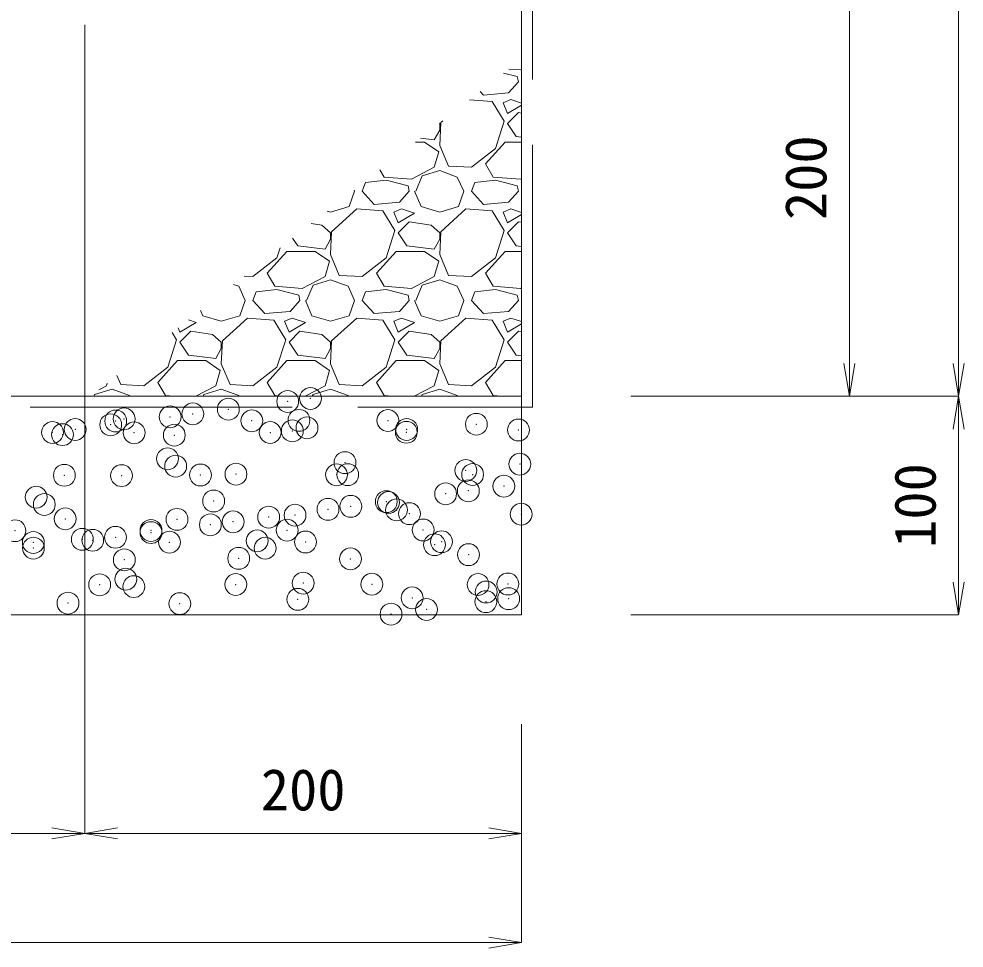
# Model space of a CAD drawing. Units: millimetres at full size, sheet at 1:20. Extents: x 0 to 23340, y -4498 to 8520.
# Drawn here: x 1257.4 to 1690, y 3703.7 to 4128.9 of the extents above; entities that cross this region are included whole.
import ezdxf
from ezdxf.enums import TextEntityAlignment as Align

# ---------------------------------------------------------------- set-up
doc = ezdxf.new("R2010")
doc.units = ezdxf.units.MM
doc.header["$LTSCALE"] = 20
doc.header["$PDMODE"] = 32
doc.header["$PDSIZE"] = 10
doc.linetypes.add('DASHED', pattern=[7.5, 6, -1.5])
for name, color, linetype, lineweight in [('KIJUN', 5, 'Continuous', 5), ('SUNPO', 3, 'Continuous', 13), ('TITLE', 7, 'Continuous', 13), ('ﾊｯﾁﾝｸﾞ', 7, 'Continuous', 5)]:
    doc.layers.add(name, color=color, linetype=linetype, lineweight=lineweight)
doc.styles.add('ＭＳ ゴシック', font='')
doc.styles.get('ＭＳ ゴシック').set_extended_font_data('MS Gothic')

# ---------------------------------------------------------------- blocks, each defined once
blk = doc.blocks.new('open_arrow')
at = {"color": 0, "linetype": 'Continuous', "lineweight": -2}
blk.add_lwpolyline([(7.5, 1.25), (0, 0), (7.5, -1.25)], dxfattribs=at)

msp = doc.modelspace()

# ---------------------------------------------------------------- linework, layer by layer
at = {"layer": 'KIJUN', "color": 7, "linetype": 'DASHED', "lineweight": 13}
msp.add_lwpolyline([(867.48, 4561.2), (662.48, 4561.2), (662.48, 3951.2), (1492.48, 3951.2), (1492.48, 4561.2), (1287.48, 4561.2)], dxfattribs=at)
at = {"layer": 'KIJUN', "color": 7, "lineweight": 13}
for points in [[(1287.48, 4556.2), (1287.48, 4176.2), (1267.48, 4156.2), (887.48, 4156.2), (867.48, 4176.2), (867.48, 4556.2), (667.48, 4556.2), (667.48, 3956.2), (1487.48, 3956.2), (1487.48, 4556.2)], [(1487.48, 3956.2), (667.48, 3956.2), (667.48, 3856.2), (1487.48, 3856.2)]]:
    msp.add_lwpolyline(points, close=True, dxfattribs=at)
at = {"layer": 'SUNPO'}
for p, q in [((1687.48, 3956.2), (1687.48, 4726.2)), ((1637.48, 4156.2), (1637.48, 3956.2)), ((1287.48, 4126.2), (1287.48, 3756.2)), ((1287.48, 4126.2), (1287.48, 3756.2)), ((1537.48, 3956.2), (1637.48, 3956.2)), ((1537.48, 3956.2), (1687.48, 3956.2)), ((1537.48, 3956.2), (1687.48, 3956.2)), ((1687.48, 3856.2), (1687.48, 3956.2)), ((1537.48, 3856.2), (1687.48, 3856.2)), ((1487.48, 3806.2), (1487.48, 3756.2)), ((1487.48, 3806.2), (1487.48, 3706.2)), ((867.48, 3756.2), (1287.48, 3756.2)), ((1287.48, 3756.2), (1487.48, 3756.2)), ((667.48, 3706.2), (1487.48, 3706.2))]:
    msp.add_line(p, q, dxfattribs=at)
at = {"layer": 'TITLE'}
for p in [(1380.41, 3953.83), (1390.82, 3955.2), (1353.24, 3950.25), (1301.68, 3944.86), (1305.52, 3945.83), (1326.57, 3946.74), (1336.98, 3948.11), (1363.96, 3944.97), (1385.55, 3945.15), (1426.25, 3945.09), (1283.15, 3941.02), (1299.4, 3943.16), (1389.23, 3941.77), (1434.86, 3941.01), (1466.76, 3943.38), (1486.02, 3940.76), (1272.73, 3939.65), (1277.33, 3938.64), (1310.11, 3939.49), (1328.49, 3938.39), (1372.4, 3939.6), (1382.51, 3940.34), (1434.68, 3939.71), (1325.42, 3927.59), (1329.11, 3924.21), (1406.63, 3925.82), (1486.66, 3925.14), (1278.19, 3920.03), (1304.37, 3919.89), (1340.48, 3920.15), (1356.72, 3920.55), (1402.76, 3920.26), (1407.88, 3920.31), (1461.9, 3922.25), (1465.04, 3920.37), (1479.35, 3915.07), (1452.68, 3911.56), (1463.09, 3912.93), (1265.3, 3910.04), (1268.99, 3906.66), (1346.51, 3908.27), (1409.26, 3905.84), (1425.52, 3907.98), (1426.54, 3907.58), (1383.77, 3901.8), (1398.85, 3904.47), (1430.23, 3904.2), (1436.12, 3902.47), (1487.28, 3902.22), (1278.59, 3900.1), (1329.75, 3899.86), (1345.01, 3897.39), (1355.42, 3898.76), (1371.68, 3900.9), (1255.55, 3894.67), (1317.83, 3894.78), (1317.84, 3893.81), (1380.12, 3894.89), (1442.4, 3895.01), (1263.98, 3889.29), (1286.39, 3890.72), (1291.17, 3890.3), (1301.59, 3891.67), (1326.27, 3889.41), (1366.42, 3890.03), (1388.55, 3889.52), (1450.83, 3889.63), (1264.01, 3886.72), (1370.1, 3886.65), (1447.63, 3888.26), (1305.63, 3881.35), (1357.98, 3882.02), (1409.14, 3881.77), (1463.16, 3883.72), (1306.29, 3872.48), (1294.35, 3869.95), (1309.98, 3869.1), (1356.63, 3870.06), (1387.5, 3870.71), (1418.91, 3870.18), (1467.53, 3870.02), (1481.19, 3870.29), (1385.03, 3863.27), (1437.38, 3863.93), (1471.22, 3866.64), (1481.53, 3863.58), (1279.85, 3861.56), (1331.01, 3861.32), (1443.96, 3858.63), (1471.12, 3862.2), (1427.7, 3856.49)]:
    msp.add_point(p, dxfattribs=at)
at = {"layer": 'ﾊｯﾁﾝｸﾞ'}
for p, q in [((1487, 4105.5), (1481.58, 4105.93)), ((1487.48, 4105.75), (1487, 4105.5)), ((1485.5, 4102.5), (1479.21, 4104.07)), ((1486, 4100), (1485.5, 4102.5)), ((1486, 4100), (1481.5, 4095)), ((1470, 4094), (1468.47, 4095.67)), ((1481.5, 4095), (1470, 4094)), ((1474, 4091), (1463.6, 4091.87)), ((1479.5, 4082), (1474, 4091)), ((1482.5, 4092), (1479, 4090.5)), ((1479, 4090.5), (1481, 4085.5)), ((1481, 4085.5), (1487.48, 4089.39)), ((1487.48, 4090.34), (1482.5, 4092)), ((1486, 4086), (1481, 4081)), ((1487.48, 4085.78), (1486, 4086)), ((1450, 4081), (1449.87, 4081.12)), ((1450.5, 4081.5), (1450, 4071)), ((1450, 4078), (1450, 4081)), ((1451.37, 4082.29), (1450.5, 4081.5)), ((1475.5, 4069.5), (1479.5, 4082)), ((1481, 4081), (1485, 4075)), ((1447.5, 4073.5), (1450, 4078)), ((1438.85, 4072.5), (1443, 4072.5)), ((1441.11, 4074.27), (1447.5, 4073.5)), ((1443, 4072.5), (1449.5, 4068)), ((1450, 4071), (1454, 4061.5)), ((1471, 4062.5), (1480, 4072.5)), ((1480, 4072.5), (1487.48, 4072.5)), ((1485, 4075), (1487.48, 4074.7)), ((1449.5, 4068), (1447.5, 4061)), ((1464.5, 4061), (1475.5, 4069.5)), ((1474.5, 4056.5), (1471, 4062.5)), ((1424.5, 4056.5), (1422.59, 4059.78)), ((1447.5, 4061), (1437, 4055.5)), ((1442, 4057), (1450, 4059.5)), ((1450, 4059.5), (1458, 4056.5)), ((1454, 4061.5), (1464.5, 4061)), ((1414.5, 4050), (1416, 4054)), ((1425.5, 4055), (1416, 4054)), ((1437, 4055.5), (1424.5, 4056.5)), ((1435.5, 4052.5), (1425.5, 4055)), ((1439, 4050), (1442, 4057)), ((1458, 4056.5), (1461, 4050)), ((1464.5, 4050), (1466, 4054)), ((1475.5, 4055), (1466, 4054)), ((1487, 4055.5), (1474.5, 4056.5)), ((1485.5, 4052.5), (1475.5, 4055)), ((1487.48, 4055.75), (1487, 4055.5)), ((1408.5, 4043), (1411, 4050)), ((1410.76, 4050.52), (1411, 4050)), ((1420, 4044), (1414.5, 4050)), ((1436, 4050), (1431.5, 4045)), ((1436, 4050), (1435.5, 4052.5)), ((1438.5, 4050), (1441.5, 4043)), ((1458.5, 4043), (1461, 4050)), ((1470, 4044), (1464.5, 4050)), ((1486, 4050), (1481.5, 4045)), ((1486, 4050), (1485.5, 4052.5)), ((1431.5, 4045), (1420, 4044)), ((1481.5, 4045), (1470, 4044)), ((1398.51, 4040.94), (1400, 4040.5)), ((1400, 4040.5), (1408.5, 4043)), ((1412, 4042), (1400.5, 4031.5)), ((1424, 4041), (1412, 4042)), ((1429.5, 4032), (1424, 4041)), ((1432.5, 4042), (1429, 4040.5)), ((1438.5, 4040), (1432.5, 4042)), ((1441.5, 4043), (1450, 4040.5)), ((1450, 4040.5), (1458.5, 4043)), ((1462, 4042), (1450.5, 4031.5)), ((1474, 4041), (1462, 4042)), ((1479.5, 4032), (1474, 4041)), ((1482.5, 4042), (1479, 4040.5)), ((1487.48, 4040.34), (1482.5, 4042)), ((1429, 4040.5), (1431, 4035.5)), ((1431, 4035.5), (1438.5, 4040)), ((1479, 4040.5), (1481, 4035.5)), ((1481, 4035.5), (1487.48, 4039.39)), ((1396, 4034.5), (1391.2, 4035.22)), ((1400, 4031), (1396, 4034.5)), ((1425.5, 4019.5), (1429.5, 4032)), ((1436, 4036), (1431, 4031)), ((1446, 4034.5), (1436, 4036)), ((1450, 4031), (1446, 4034.5)), ((1475.5, 4019.5), (1479.5, 4032)), ((1486, 4036), (1481, 4031)), ((1487.48, 4035.78), (1486, 4036)), ((1382.65, 4028.53), (1385, 4025)), ((1397.5, 4023.5), (1400, 4028)), ((1400.5, 4031.5), (1400, 4021)), ((1400, 4028), (1400, 4031)), ((1431, 4031), (1435, 4025)), ((1447.5, 4023.5), (1450, 4028)), ((1450.5, 4031.5), (1450, 4021)), ((1450, 4028), (1450, 4031)), ((1481, 4031), (1485, 4025)), ((1375.5, 4019.5), (1376.96, 4024.08)), ((1385, 4025), (1397.5, 4023.5)), ((1435, 4025), (1447.5, 4023.5)), ((1485, 4025), (1487.48, 4024.7)), ((1364.5, 4011), (1375.5, 4019.5)), ((1371, 4012.5), (1380, 4022.5)), ((1380, 4022.5), (1393, 4022.5)), ((1393, 4022.5), (1399.5, 4018)), ((1400, 4021), (1404, 4011.5)), ((1414.5, 4011), (1425.5, 4019.5)), ((1421, 4012.5), (1430, 4022.5)), ((1430, 4022.5), (1443, 4022.5)), ((1443, 4022.5), (1449.5, 4018)), ((1450, 4021), (1454, 4011.5)), ((1464.5, 4011), (1475.5, 4019.5)), ((1471, 4012.5), (1480, 4022.5)), ((1480, 4022.5), (1487.48, 4022.5)), ((1399.5, 4018), (1397.5, 4011)), ((1449.5, 4018), (1447.5, 4011)), ((1360.49, 4011.19), (1364.5, 4011)), ((1374.5, 4006.5), (1371, 4012.5)), ((1397.5, 4011), (1387, 4005.5)), ((1404, 4011.5), (1414.5, 4011)), ((1424.5, 4006.5), (1421, 4012.5)), ((1447.5, 4011), (1437, 4005.5)), ((1454, 4011.5), (1464.5, 4011)), ((1474.5, 4006.5), (1471, 4012.5)), ((1355.63, 4007.39), (1358, 4006.5)), ((1358, 4006.5), (1361, 4000)), ((1387, 4005.5), (1374.5, 4006.5)), ((1389, 4000), (1392, 4007)), ((1392, 4007), (1400, 4009.5)), ((1400, 4009.5), (1408, 4006.5)), ((1408, 4006.5), (1411, 4000)), ((1437, 4005.5), (1424.5, 4006.5)), ((1439, 4000), (1442, 4007)), ((1442, 4007), (1450, 4009.5)), ((1450, 4009.5), (1458, 4006.5)), ((1458, 4006.5), (1461, 4000)), ((1487, 4005.5), (1474.5, 4006.5)), ((1364.5, 4000), (1366, 4004)), ((1375.5, 4005), (1366, 4004)), ((1385.5, 4002.5), (1375.5, 4005)), ((1386, 4000), (1385.5, 4002.5)), ((1414.5, 4000), (1416, 4004)), ((1425.5, 4005), (1416, 4004)), ((1435.5, 4002.5), (1425.5, 4005)), ((1436, 4000), (1435.5, 4002.5)), ((1464.5, 4000), (1466, 4004)), ((1475.5, 4005), (1466, 4004)), ((1485.5, 4002.5), (1475.5, 4005)), ((1486, 4000), (1485.5, 4002.5)), ((1487.48, 4005.75), (1487, 4005.5)), ((1358.5, 3993), (1361, 4000)), ((1370, 3994), (1364.5, 4000)), ((1386, 4000), (1381.5, 3995)), ((1388.5, 4000), (1391.5, 3993)), ((1408.5, 3993), (1411, 4000)), ((1420, 3994), (1414.5, 4000)), ((1436, 4000), (1431.5, 3995)), ((1438.5, 4000), (1441.5, 3993)), ((1458.5, 3993), (1461, 4000)), ((1470, 3994), (1464.5, 4000)), ((1486, 4000), (1481.5, 3995)), ((1340.43, 3995.49), (1341.5, 3993)), ((1341.5, 3993), (1350, 3990.5)), ((1350, 3990.5), (1358.5, 3993)), ((1381.5, 3995), (1370, 3994)), ((1391.5, 3993), (1400, 3990.5)), ((1400, 3990.5), (1408.5, 3993)), ((1431.5, 3995), (1420, 3994)), ((1441.5, 3993), (1450, 3990.5)), ((1450, 3990.5), (1458.5, 3993)), ((1481.5, 3995), (1470, 3994)), ((1331, 3985.5), (1338.5, 3990)), ((1338.5, 3990), (1334.93, 3991.19)), ((1362, 3992), (1350.5, 3981.5)), ((1374, 3991), (1362, 3992)), ((1379.5, 3982), (1374, 3991)), ((1382.5, 3992), (1379, 3990.5)), ((1379, 3990.5), (1381, 3985.5)), ((1381, 3985.5), (1388.5, 3990)), ((1388.5, 3990), (1382.5, 3992)), ((1412, 3992), (1400.5, 3981.5)), ((1424, 3991), (1412, 3992)), ((1429.5, 3982), (1424, 3991)), ((1432.5, 3992), (1429, 3990.5)), ((1429, 3990.5), (1431, 3985.5)), ((1431, 3985.5), (1438.5, 3990)), ((1438.5, 3990), (1432.5, 3992)), ((1462, 3992), (1450.5, 3981.5)), ((1474, 3991), (1462, 3992)), ((1479.5, 3982), (1474, 3991)), ((1482.5, 3992), (1479, 3990.5)), ((1479, 3990.5), (1481, 3985.5)), ((1481, 3985.5), (1487.48, 3989.39)), ((1487.48, 3990.34), (1482.5, 3992)), ((1329.5, 3982), (1327.46, 3985.34)), ((1330.2, 3987.49), (1331, 3985.5)), ((1336, 3986), (1331, 3981)), ((1346, 3984.5), (1336, 3986)), ((1350, 3981), (1346, 3984.5)), ((1386, 3986), (1381, 3981)), ((1396, 3984.5), (1386, 3986)), ((1400, 3981), (1396, 3984.5)), ((1436, 3986), (1431, 3981)), ((1446, 3984.5), (1436, 3986)), ((1450, 3981), (1446, 3984.5)), ((1486, 3986), (1481, 3981)), ((1487.48, 3985.78), (1486, 3986)), ((1325.5, 3969.5), (1329.5, 3982)), ((1331, 3981), (1335, 3975)), ((1350.5, 3981.5), (1350, 3971)), ((1350, 3978), (1350, 3981)), ((1375.5, 3969.5), (1379.5, 3982)), ((1381, 3981), (1385, 3975)), ((1400.5, 3981.5), (1400, 3971)), ((1400, 3978), (1400, 3981)), ((1425.5, 3969.5), (1429.5, 3982)), ((1431, 3981), (1435, 3975)), ((1450.5, 3981.5), (1450, 3971)), ((1450, 3978), (1450, 3981)), ((1475.5, 3969.5), (1479.5, 3982)), ((1481, 3981), (1485, 3975)), ((1347.5, 3973.5), (1350, 3978)), ((1397.5, 3973.5), (1400, 3978)), ((1447.5, 3973.5), (1450, 3978)), ((1321, 3962.5), (1330, 3972.5)), ((1330, 3972.5), (1343, 3972.5)), ((1335, 3975), (1347.5, 3973.5)), ((1343, 3972.5), (1349.5, 3968)), ((1371, 3962.5), (1380, 3972.5)), ((1380, 3972.5), (1393, 3972.5)), ((1385, 3975), (1397.5, 3973.5)), ((1393, 3972.5), (1399.5, 3968)), ((1421, 3962.5), (1430, 3972.5)), ((1430, 3972.5), (1443, 3972.5)), ((1435, 3975), (1447.5, 3973.5)), ((1443, 3972.5), (1449.5, 3968)), ((1471, 3962.5), (1480, 3972.5)), ((1480, 3972.5), (1487.48, 3972.5)), ((1485, 3975), (1487.48, 3974.7)), ((1314.5, 3961), (1325.5, 3969.5)), ((1349.5, 3968), (1347.5, 3961)), ((1350, 3971), (1354, 3961.5)), ((1364.5, 3961), (1375.5, 3969.5)), ((1399.5, 3968), (1397.5, 3961)), ((1400, 3971), (1404, 3961.5)), ((1414.5, 3961), (1425.5, 3969.5)), ((1449.5, 3968), (1447.5, 3961)), ((1450, 3971), (1454, 3961.5)), ((1464.5, 3961), (1475.5, 3969.5)), ((1302.26, 3965.63), (1304, 3961.5)), ((1292, 3957), (1300, 3959.5)), ((1297.5, 3961), (1294.01, 3959.17)), ((1297.83, 3962.16), (1297.5, 3961)), ((1300, 3959.5), (1308, 3956.5)), ((1304, 3961.5), (1314.5, 3961)), ((1324.5, 3956.5), (1321, 3962.5)), ((1347.5, 3961), (1338.33, 3956.2)), ((1342, 3957), (1350, 3959.5)), ((1350, 3959.5), (1358, 3956.5)), ((1354, 3961.5), (1364.5, 3961)), ((1374.5, 3956.5), (1371, 3962.5)), ((1397.5, 3961), (1388.33, 3956.2)), ((1392, 3957), (1400, 3959.5)), ((1400, 3959.5), (1408, 3956.5)), ((1404, 3961.5), (1414.5, 3961)), ((1424.5, 3956.5), (1421, 3962.5)), ((1447.5, 3961), (1438.33, 3956.2)), ((1442, 3957), (1450, 3959.5)), ((1450, 3959.5), (1458, 3956.5)), ((1454, 3961.5), (1464.5, 3961)), ((1474.5, 3956.5), (1471, 3962.5)), ((1291.66, 3956.2), (1292, 3957)), ((1308, 3956.5), (1308.14, 3956.2)), ((1328.3, 3956.2), (1324.5, 3956.5)), ((1341.66, 3956.2), (1342, 3957)), ((1358, 3956.5), (1358.14, 3956.2)), ((1378.3, 3956.2), (1374.5, 3956.5)), ((1391.66, 3956.2), (1392, 3957)), ((1408, 3956.5), (1408.14, 3956.2)), ((1428.3, 3956.2), (1424.5, 3956.5)), ((1441.66, 3956.2), (1442, 3957)), ((1458, 3956.5), (1458.14, 3956.2)), ((1478.3, 3956.2), (1474.5, 3956.5))]:
    msp.add_line(p, q, dxfattribs=at)

# ---------------------------------------------------------------- block references
at = {"layer": 'SUNPO', "xscale": 2, "yscale": 2}
for p, rotation in [((1637.48, 3956.2), 90), ((1687.48, 3956.2), 90), ((1687.48, 3956.2), 270), ((1687.48, 3856.2), 90), ((1287.48, 3756.2), 180), ((1487.48, 3756.2), 180), ((1487.48, 3706.2), 180)]:
    msp.add_blockref('open_arrow', p, dxfattribs=dict(at, rotation=rotation))
msp.add_blockref('open_arrow', (1287.48, 3756.2), dxfattribs=at)

# ---------------------------------------------------------------- texts
at = {"layer": 'SUNPO', "style": 'ＭＳ ゴシック'}
for s, p in [('200', (1617.48, 4056.2)), ('100', (1667.48, 3906.2))]:
    msp.add_text(s, height=18.99, rotation=90, dxfattribs=at).set_placement(p, align=Align.MIDDLE_CENTER)
msp.add_text('200', height=18.99, dxfattribs=at).set_placement((1387.48, 3776.2), align=Align.MIDDLE_CENTER)

doc.saveas('drawing.dxf')
